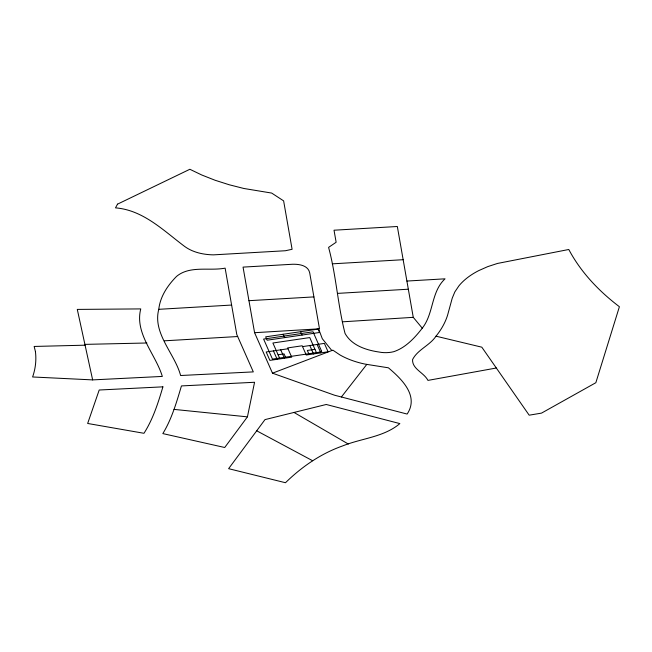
<?xml version="1.0" encoding="UTF-8"?>
<svg xmlns="http://www.w3.org/2000/svg" width="652" height="652" viewBox="0 0 652 652"><rect width="100%" height="100%" fill="white"/><g stroke="black" fill="none" stroke-linecap="round" stroke-linejoin="round"><path stroke-width="0.98" d="M158.778 309.317C160.18 296.464 167.703 285.348 176.594 276.366C190.025 265.258 209.349 271.199 225.127 268.143L236.79 334.517L253.31 371.893L180.612 375.511C174.907 353.783 152.356 333.384 158.778 309.317L231.623 305.054M247.426 416.856L254.565 382.276L181.443 385.919C176.586 402.26 171.786 418.918 162.837 433.596L224.72 447.5L247.426 416.856L174.002 409.391M422.268 328.176C414.778 337.85 405.593 347.777 393.718 351.697A20.22 11.679 0 0 1 378.934 352.015C366.106 350.116 351.697 345.478 345.038 333.4C337.76 305.169 336.22 275.437 328.584 247.385L336.139 242.259L334.02 230.213L397.329 226.497L413.262 317.337L422.268 328.176C433.865 313.579 430.915 291.892 445.055 278.82L406.905 281.053M256.709 430.801L264.989 419.611L326.244 404.484L399.855 423.588C383.865 437.166 361.713 438.25 342.813 445.854C321.086 453.507 301.86 466.669 285.486 482.724L228.607 468.674L256.709 430.801L312.65 460.744M341.387 396.995L366.807 364.387L388.413 367.809C401.428 378.836 419.35 395.837 407.141 414.061L334.615 395.234L272.487 373.18L254.582 332.699L243.049 267.108L292.561 264.256C299.023 264.093 308.103 265.25 309.7 272.854L319.488 328.804L254.582 332.699M436.009 336.188L481.82 347.182L529.179 415.185L541.519 413.115L595.846 382.708L619.4 306.717C599.009 291.265 580.826 272.226 568.788 249.488L497.468 263.449L487.761 266.619L478.91 270.531A81.337 46.96 0 0 0 458.886 285.902L454.843 291.909L452.235 298.168L447.582 315.177A147.637 85.241 0 0 1 436.001 336.179C429.807 345.511 417.606 349.586 412.577 359.57C412.007 369.105 424.102 372.618 427.932 380.401L496.319 368.013M272.487 373.18L332.846 350.148L339.92 354.916A68.639 39.633 0 0 0 364.435 363.971L366.807 364.387M287.997 348.763L266.171 351.974L269.887 360.377L291.713 357.157L287.622 347.923L302.178 345.78L306.261 355.014L328.086 351.795L324.37 343.392L302.544 346.611M278.094 354.769L284.06 353.889L285.519 357.182M314.957 349.333L307.337 350.458L308.795 353.751M342.406 321.827L413.262 317.337M332.275 263.84L403.148 259.708M337.459 293.392L408.331 289.211M248.958 300.686L313.905 296.904M164.557 340.809L237.678 336.53M92.641 379.896L162.324 376.424C155.722 354.346 134.418 333.563 140.75 308.909L77.286 309.407L92.641 379.896L32.6 376.97A162.788 93.986 0 0 0 35.404 351.436M85.102 345.185L34.148 346.448L35.404 351.436M84.931 344.378L146.887 342.993M293.987 412.439L348.315 444.028M331.844 350.531L322.308 338.73L318.592 328.852M317.1 344.468L320.817 352.871M316.416 352.626L309.757 337.573L272.895 343.009L279.553 358.062M309.822 345.544L313.539 353.946M300.596 331.697L302.08 335.055M283.131 334.272L284.622 337.63M280.719 349.831L284.435 358.233M273.441 350.906L277.157 359.309M162.902 386.84C158.183 402.895 153.033 419.089 143.978 433.295L87.653 423.466L99.202 390.01L162.902 386.84M117.515 204.149L115.494 207.866C143.31 210.042 163.701 230.784 184.818 246.562C193.082 252.511 203.44 254.663 213.465 254.859L285.38 250.743L292.096 249.292L283.62 200.873L271.68 193.073L243.84 188.477L229.121 184.736L215.062 180.245L201.761 174.997L189.854 169.275L117.515 204.149M321.648 351.306L319.293 352.202L272.463 359.105L263.612 339.089L313.025 331.803L321.648 351.306M318.054 329.121L265.674 336.839L267.157 340.205L319.545 332.479L318.054 329.121"/></g></svg>
